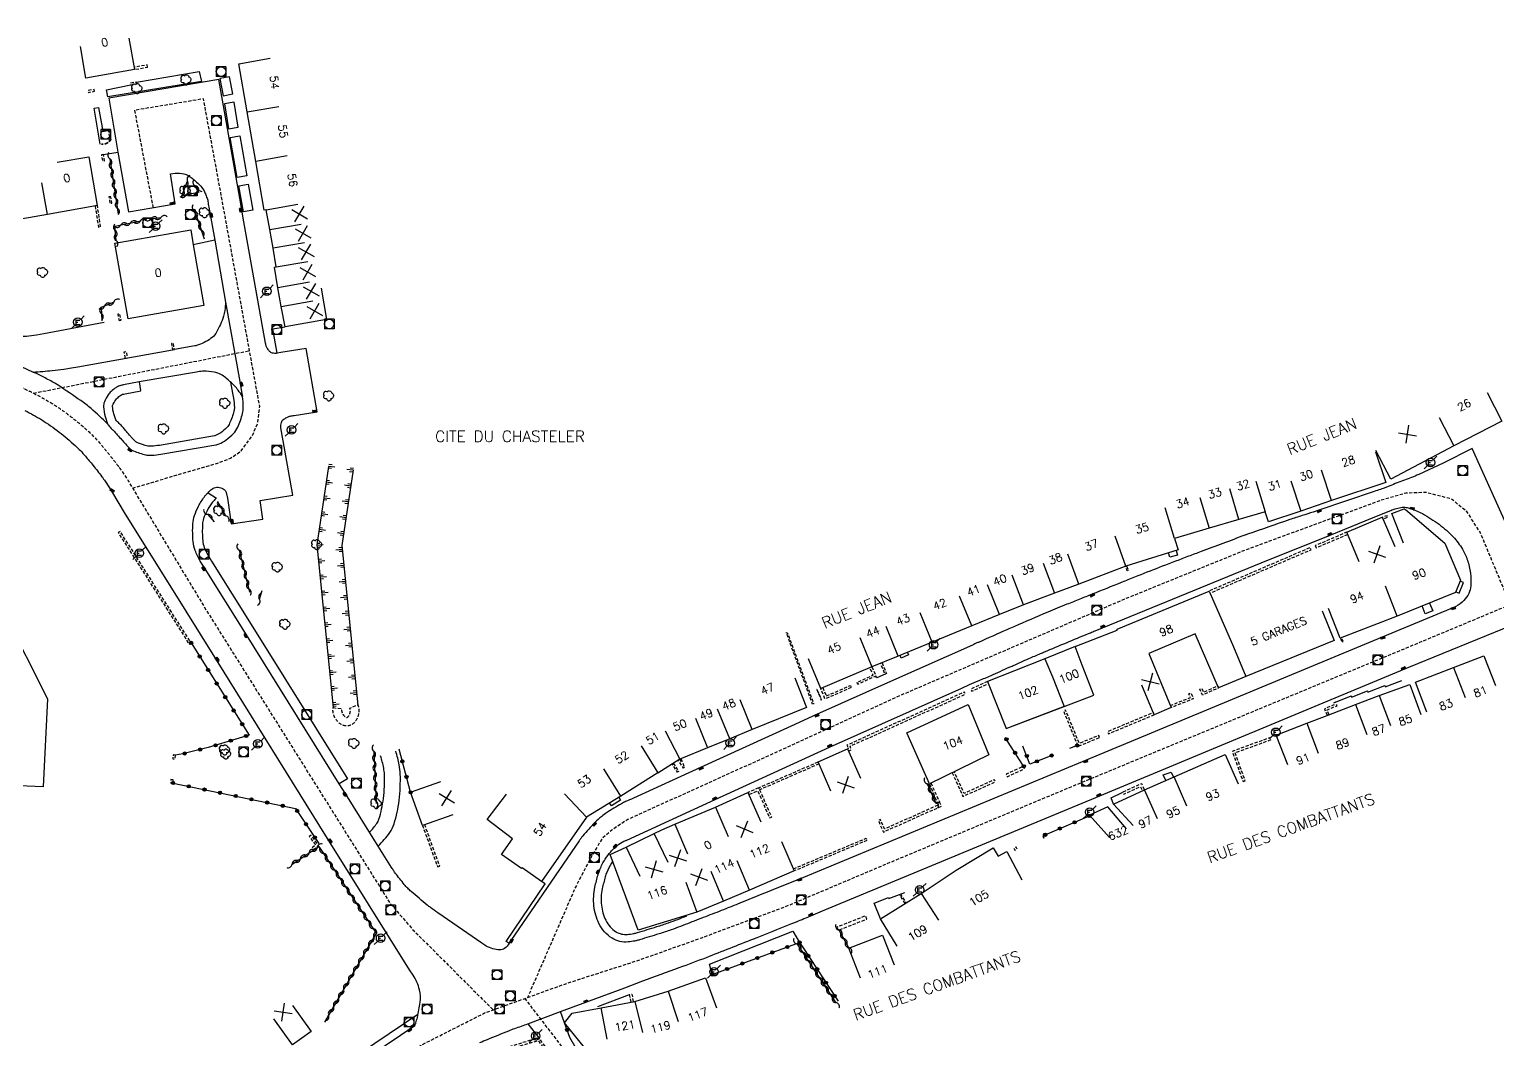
# Model space of a CAD drawing. Header units: millimetres. Extents: x 150000 to 151001, y 125999 to 127001.
# Drawn here: x 150323 to 150552.4, y 126842.2 to 127000 of the extents above; entities that cross this region are included whole.
import ezdxf
from ezdxf.enums import TextEntityAlignment as Align

# ---------------------------------------------------------------- set-up
doc = ezdxf.new("R2010")
doc.units = ezdxf.units.MM
doc.linetypes.add('DASHED', pattern=[0.75, 0.5, -0.25])
doc.layers.get('0').update_dxf_attribs({"linetype": 'CONTINUOUS'})
for name, color, linetype in [('W0001', 6, 'DASHED'), ('W0008', 7, 'CONTINUOUS'), ('W0017', 7, 'CONTINUOUS'), ('W0100', 7, 'CONTINUOUS'), ('W0112', 1, 'DASHED'), ('W0211', 2, 'CONTINUOUS'), ('W0300', 7, 'CONTINUOUS'), ('W0310', 3, 'CONTINUOUS'), ('W0322', 7, 'CONTINUOUS'), ('W0400', 7, 'CONTINUOUS'), ('W0420', 7, 'CONTINUOUS'), ('W0471', 7, 'CONTINUOUS'), ('W0989', 7, 'CONTINUOUS'), ('W0991', 7, 'CONTINUOUS'), ('W1102', 7, 'CONTINUOUS')]:
    doc.layers.add(name, color=color, linetype=linetype)
doc.styles.get("Standard").update_dxf_attribs({"font": 'romans.shx', "width": 0.85})

# ---------------------------------------------------------------- blocks, each defined once
blk = doc.blocks.new('T300')
for p, q in [((-0.8, 0.51), (-0.86, 0.34)), ((-0.86, 0.34), (-0.86, 0.17)), ((-0.86, 0.17), (-0.74, 0.06)), ((-0.69, 0.63), (-0.8, 0.51)), ((-0.8, -0.06), (-0.74, 0.06)), ((-0.74, 0.06), (-0.69, 0.11)), ((-0.57, 0.69), (-0.69, 0.63)), ((-0.46, 0.69), (-0.57, 0.69)), ((-0.29, 0.63), (-0.46, 0.69)), ((-0.29, 0.63), (-0.17, 0.74)), ((-0.23, 0.57), (-0.29, 0.63)), ((-0.17, 0.74), (-0.06, 0.8)), ((-0.06, 0.8), (0.06, 0.8)), ((0.06, 0.8), (0.23, 0.74)), ((0.23, 0.74), (0.34, 0.63)), ((0.34, 0.63), (0.4, 0.51)), ((0.46, 0.46), (0.34, 0.46)), ((0.4, 0.51), (0.4, 0.46)), ((0.57, 0.4), (0.46, 0.46)), ((0.57, 0.4), (0.69, 0.29)), ((0.69, 0.29), (0.74, 0.17)), ((0.74, 0.06), (0.69, -0.17)), ((0.74, 0.17), (0.74, 0.06)), ((-0.8, -0.17), (-0.8, -0.06)), ((-0.8, -0.23), (-0.8, -0.17)), ((-0.74, -0.34), (-0.8, -0.23)), ((-0.69, -0.4), (-0.74, -0.34)), ((-0.51, -0.46), (-0.69, -0.4)), ((-0.4, -0.46), (-0.51, -0.46)), ((-0.4, -0.46), (-0.34, -0.46)), ((-0.34, -0.46), (-0.34, -0.4)), ((-0.34, -0.51), (-0.34, -0.46)), ((-0.29, -0.63), (-0.34, -0.51)), ((-0.17, -0.74), (-0.29, -0.63)), ((-0.06, -0.8), (-0.17, -0.74)), ((0.06, -0.8), (-0.06, -0.8)), ((0.17, -0.74), (0.06, -0.8)), ((0.23, -0.69), (0.17, -0.74)), ((0.29, -0.46), (0.23, -0.46)), ((0.29, -0.63), (0.23, -0.69)), ((0.46, -0.4), (0.29, -0.46)), ((0.34, -0.51), (0.29, -0.63)), ((0.34, -0.51), (0.34, -0.46)), ((0.57, -0.34), (0.46, -0.4)), ((0.63, -0.29), (0.57, -0.34)), ((0.69, -0.17), (0.63, -0.29))]:
    blk.add_line(p, q)
blk = doc.blocks.new('T471')
for p, q in [((-0.333334, 0.333334), (-0.333334, -0.333334)), ((-0.333334, 0.333334), (0.333334, 0.333334)), ((-0.333334, 0), (0, 0)), ((0.500001, 0.500001), (1.000002, 1.000002)), ((-0.500001, -0.500001), (-1.000002, -1.000002)), ((-0.333334, -0.333334), (0.333334, -0.333334))]:
    blk.add_line(p, q)
blk.add_ellipse((0, 0), major_axis=(0.471405, 0.471405), ratio=1, start_param=5.4977871438, end_param=11.780972451)
blk = doc.blocks.new('T420')
for p, q in [((0.75, 0.75), (-0.75, 0.75)), ((-0.75, 0.75), (-0.75, -0.75)), ((0.75, 0.75), (0.75, -0.75)), ((0.75, -0.75), (-0.75, -0.75))]:
    blk.add_line(p, q)
blk.add_ellipse((0, 0), major_axis=(-0.53, 0.53), ratio=1, start_param=3.926991, end_param=10.210176)
blk = doc.blocks.new('T400')
for p, q in [((-0.15, 0.3), (0.15, 0.3)), ((-0.15, -0.25), (-0.15, 0.3)), ((-0.15, 0.15), (0.15, 0.15)), ((-0.15, 0), (0.15, 0)), ((0.15, 0.3), (0.15, -0.25)), ((-0.15, -0.15), (0.15, -0.15)), ((-0.15, -0.25), (-0.15, -0.3)), ((-0.15, -0.3), (0.15, -0.3)), ((0.15, -0.3), (0.15, -0.25))]:
    blk.add_line(p, q)
blk = doc.blocks.new('t310o')
at = {"color": 0, "linetype": 'Continuous'}
for centre, start, end in [((-0.5, 0.38), 216.8699, 323.1304), ((0.5, -0.37), 36.8699, 143.1303)]:
    blk.add_arc(centre, 0.625, start, end, dxfattribs=at)
blk = doc.blocks.new('t211o')
at = {"color": 0, "linetype": 'Continuous'}
for p, q in [((-0.29, 0.5), (-0.29, 0)), ((0, 1), (0, 0)), ((0.29, 0.5), (0.29, 0))]:
    blk.add_line(p, q, dxfattribs=at)
blk = doc.blocks.new('t322o')
at = {"color": 0, "linetype": 'Continuous'}
for radius in [0.25, 0.15]:
    blk.add_circle((0, 0), radius, dxfattribs=at)
blk = doc.blocks.new('t991o')
at = {"color": 0, "linetype": 'Continuous'}
for p, q in [((-1, 1), (1, -1)), ((-1, -1), (1, 1))]:
    blk.add_line(p, q, dxfattribs=at)

msp = doc.modelspace()

# ---------------------------------------------------------------- linework, layer by layer
at = {"layer": 'W0001', "flags": 128}
for points in [[(150306.27, 126788.36), (150340.07, 126811.64), (150359.67, 126824.81), (150373.66, 126834.57), (150384.45, 126841.41), (150394.15, 126846.33), (150407.11, 126851), (150418.1, 126854.53), (150428.1, 126858.09), (150440.96, 126862.86), (150456.41, 126869.4), (150482.57, 126880.33), (150536.18, 126902.54), (150552.92, 126909.51), (150564.23, 126913.87), (150580.09, 126920.51), (150593.57, 126928.81), (150636.26, 126955.32), (150697.49, 126993.04), (150708.8, 127000)], [(150339.15, 126928.31), (150348.23, 126931.03), (150351.96, 126932.07), (150354.45, 126933), (150356.11, 126934.15), (150357.87, 126936.53), (150358.7, 126938.5), (150359.01, 126941.09), (150353.5, 126971.36), (150350.23, 126989.14), (150339.45, 126987.35), (150342.35, 126972.14)], [(150323.67, 126943.16), (150357.42, 126949.81)], [(150554.43, 126910.09), (150549.7, 126921.43), (150547.63, 126924.65), (150545.24, 126926.61), (150541.2, 126927.65), (150538.08, 126927.54), (150534.14, 126926.4), (150512.96, 126918.62), (150494.3, 126911.04), (150459.01, 126895.88), (150437.17, 126885.9), (150416.53, 126876.56), (150414.04, 126874.9), (150412.49, 126873.55), (150410.83, 126870.75), (150408.34, 126865.98), (150400.86, 126848.75)], [(150441.45, 126795.34), (150400.46, 126848.6)]]:
    msp.add_lwpolyline(points, dxfattribs=at)
msp.add_lwpolyline([(150181.77, 126981.5), (150204.78, 126975.5), (150232.87, 126968.15), (150257.14, 126961.76), (150272.26, 126957.76), (150291.25, 126952.79), (150315.21, 126946.49), (150316.14, 126946.22, -0.011448), (150317.78, 126945.71, -0.017906), (150318.92, 126945.28, -0.004996), (150322.09, 126943.91, -0.010405), (150323.67, 126943.16, -0.025716), (150326.58, 126941.54, -0.023485), (150329.52, 126939.48, -0.021563), (150332.22, 126937.21, -0.030747), (150334.07, 126935.29, -0.006973), (150335.32, 126933.79, -0.005744), (150336.76, 126931.95, -0.007962), (150337.09, 126931.51, -0.009122), (150337.38, 126931.09), (150338.44, 126929.49), (150350.72, 126909.16), (150377.23, 126866.9), (150379.3, 126863.59), (150382.93, 126859.34), (150395.48, 126846.81)], format="xyb", dxfattribs=at)
at = {"layer": 'W0008', "flags": 128}
for points in [[(150361.76, 126949.4, -0.104316), (150361, 126949.42, -0.157455), (150360.56, 126949.69, -0.036274), (150360.24, 126950.12, -0.046365), (150360.04, 126950.5, -0.033891), (150359.99, 126950.66, -0.01728), (150359.92, 126950.98), (150356.38, 126970.79), (150356.04, 126972.76), (150352.6, 126992.15), (150335.45, 126989.26), (150336.82, 126980.83), (150338.53, 126971.47), (150345.82, 126972.76), (150345.05, 126977.41), (150345.81, 126977.52, -0.106193), (150347.18, 126977.43, -0.101531), (150348.45, 126976.76, -0.034749), (150349.82, 126975.48, -0.074438), (150350.31, 126974.76, -0.016143), (150350.59, 126974.13, -0.015819), (150350.84, 126973.48, -0.057453), (150350.91, 126973.13, 0.022788), (150351.04, 126972.23), (150352, 126967.06), (150353.66, 126957.37, -0.032648), (150353.56, 126956.08, -0.045731), (150353.35, 126955.17, -0.042795), (150352.28, 126952.7, -0.104099), (150351.56, 126951.85, -0.042029), (150350.6, 126951.22, -0.039172), (150349.47, 126950.71, -0.018242), (150349.15, 126950.62, -0.021535), (150348.87, 126950.55), (150345.7, 126949.98)], [(150292.91, 126955.47), (150277.35, 126959.53), (150278.9, 126961.17), (150292.47, 126957.59), (150292.91, 126955.47), (150296.04, 126954.62), (150297.67, 126956.25), (150317.15, 126951.15), (150317.73, 126948.81, -0.014536), (150318.48, 126948.58, -0.01567), (150319.17, 126948.33, -0.003852), (150322.29, 126947.05, -0.008876), (150323.63, 126946.46, 0.004946), (150325.1, 126946.57, 0.004946), (150326.56, 126946.71, 0.005165), (150328.43, 126946.93, 0.008265), (150329.6, 126947.1), (150330.58, 126947.26), (150345.41, 126949.92)], [(150397.99, 126857.22, -0.114303), (150397.26, 126856.41, -0.160208), (150396.5, 126856.19, -0.059801), (150395.43, 126856.35, -0.056637), (150394.37, 126856.78, -0.000265), (150393.7, 126857.24), (150386.82, 126861.99, -0.006197), (150385.69, 126862.8, -0.013777), (150385.2, 126863.18, -0.004911), (150382.66, 126865.31, -0.023106), (150382.14, 126865.8, -0.021389), (150381.6, 126866.41, -0.007803), (150380.2, 126868.19, -0.014818), (150379.96, 126868.51, -0.009417), (150379.62, 126869.05), (150377.53, 126872.4), (150372.45, 126880.51), (150371.45, 126882.13), (150356.94, 126905.41), (150350.21, 126916.14), (150349.71, 126916.94, -0.052679), (150348.93, 126918.56, -0.065148), (150348.61, 126919.98, -0.034726), (150348.56, 126922.74, -0.071919), (150348.82, 126924.06, -0.037979), (150349.45, 126925.5, -0.034484), (150350.37, 126926.97, -0.030634), (150350.66, 126927.32, -0.017788), (150351.22, 126927.88, -0.14197), (150351.9, 126928.37, -0.14197), (150352.74, 126928.43, -0.110043), (150353.46, 126928.1, -0.164335), (150353.76, 126927.65), (150354, 126926.76), (150354.57, 126922.76), (150359.5, 126923.48), (150359.09, 126926.37), (150364.18, 126927.21), (150362.39, 126937.15), (150362.32, 126937.72, -0.112353), (150362.4, 126938.6, -0.165053), (150362.76, 126939.08, -0.031388), (150363.24, 126939.36, -0.036504), (150363.68, 126939.55, -0.035628), (150363.77, 126939.57, -0.005411), (150364.38, 126939.68), (150368, 126940.27), (150366.25, 126950.14), (150362.3, 126949.5), (150361.76, 126949.4), (150361.05, 126953.21), (150362.98, 126953.52)], [(150335.25, 126938.36, 0.016491), (150332.68, 126940.74, 0.028055), (150331.05, 126942, 0.002853), (150327.54, 126944.39, 0.01962), (150327.02, 126944.71, 0.0096), (150325.27, 126945.65, 0.010419), (150323.63, 126946.46)], [(150354.46, 126944.89), (150354.78, 126943.14), (150354.91, 126942.39, -0.038375), (150355.05, 126940.93, -0.067461), (150354.98, 126940.36, -0.043713), (150354.3, 126938.45, -0.0822), (150353.88, 126937.82, -0.047425), (150352.93, 126936.99, -0.057715), (150352.11, 126936.54, -0.022212), (150351.93, 126936.47), (150343.37, 126935.01), (150343.02, 126934.97, -0.027526), (150341.77, 126934.87, -0.065496), (150341.54, 126934.89, -0.036714), (150339.83, 126935.44, -0.099903), (150339.68, 126935.54, -0.007183), (150339.04, 126936.2, -0.011149), (150338.67, 126936.61, -0.004096), (150338.04, 126937.34, 0.006347), (150337.61, 126937.85, 0.019123), (150337.06, 126938.42, -0.014878), (150336.53, 126938.97), (150336.23, 126939.93, -0.061125), (150336.01, 126941.1, -0.119116), (150336.03, 126941.23, -0.039056), (150336.52, 126942.14, -0.068816), (150336.74, 126942.39, -0.034122), (150337.3, 126942.83, -0.036054), (150337.57, 126942.98, -0.004621), (150337.99, 126943.06), (150340.44, 126943.53)], [(150555.85, 126918.1), (150548.47, 126934.51), (150543.91, 126932.25), (150540.1, 126930.46, -0.028811), (150537.85, 126929.56, 0.028811), (150535.6, 126928.66, -0.003329), (150535.08, 126928.46, -0.003329), (150534.55, 126928.27, -0.006396), (150534.12, 126928.13, 0.002874), (150533.15, 126927.81), (150524.5, 126924.9), (150523.61, 126924.59, -0.011175), (150521.88, 126924.03, 0.009973), (150519.95, 126923.4, 0.000216), (150513.36, 126921.12, 0.005061), (150513.08, 126921.02, 0.001004), (150512.91, 126920.96, 0.000026), (150506.09, 126918.41, 0.000923), (150504.13, 126917.67, 0.000441), (150500.03, 126916.11, 0.000781), (150496.2, 126914.61, 0.001462), (150494.16, 126913.8, 0.00004), (150489.66, 126911.98, -0.000287), (150489.03, 126911.73, -0.00135), (150487.16, 126910.99, 0.001225), (150485.11, 126910.17, 0.004838), (150482.14, 126908.95, 0.002691), (150476.84, 126906.67, 0.001053), (150475.76, 126906.2, 0.000255), (150471.31, 126904.23, 0.005632), (150470.85, 126904.03, -0.005318), (150470.37, 126903.81), (150457.56, 126898.12), (150446.01, 126892.97), (150442.06, 126891.15), (150427.86, 126884.67), (150417.4, 126879.87, 0.012345), (150416.15, 126879.34, 0.024374), (150415.53, 126879.02, 0.010113), (150413.21, 126877.6, 0.029157), (150412.44, 126877.04, 0.029375), (150411.39, 126876.08, 0.014924), (150409.5, 126874, 0.015212), (150409.23, 126873.66, 0.011702), (150408.9, 126873.21), (150398.25, 126857.67), (150397.99, 126857.22), (150397.5, 126857.51), (150403.61, 126866.52), (150403.05, 126866.87)], [(150322.33, 126940.45, -0.025716), (150324.96, 126938.98, -0.023485), (150327.67, 126937.09, -0.021563), (150330.18, 126934.98, -0.030747), (150331.77, 126933.33, -0.006973), (150332.96, 126931.89, -0.005744), (150334.36, 126930.11, -0.007962), (150334.63, 126929.74, -0.009122), (150334.86, 126929.41), (150335.92, 126927.81)], [(150308.9, 126794.23), (150309.34, 126794.53), (150314.7, 126798.12), (150332.34, 126810.08), (150348.7, 126821.07), (150383.26, 126844.39, 0.003959), (150383.36, 126844.63, 0.007943), (150383.4, 126844.76, 0.029488), (150383.64, 126845.64, 0.011218), (150384.07, 126847.99, 0.102879), (150383.98, 126849.95, 0.080453), (150382.98, 126852.23), (150382.43, 126853.08), (150369.62, 126873.61), (150352.27, 126901.51), (150345.03, 126913.12), (150338.06, 126924.28), (150335.89, 126927.86)], [(150350.94, 126927.6), (150352.25, 126926.77, 0.017788), (150351.77, 126926.29, 0.030634), (150351.59, 126926.08, 0.034484), (150350.78, 126924.79, 0.037979), (150350.24, 126923.56, 0.071919), (150350.07, 126922.67, 0.034726), (150350.11, 126920.11, 0.065148), (150350.34, 126919.07, 0.052679), (150350.99, 126917.74), (150351.49, 126916.94), (150358.22, 126906.21), (150372.73, 126882.93), (150371.45, 126882.14)], [(150393.39, 126841.7, -0.002394), (150394.59, 126842.2, -0.000863), (150397.93, 126843.55, -0.012958), (150398.87, 126843.91, 0.006039), (150400.92, 126844.64), (150406.01, 126846.53), (150416.06, 126850.26), (150418.88, 126851.34, -0.005493), (150424.57, 126853.44, 0.007392), (150428.8, 126855.01, 0.000032), (150436.21, 126857.91, 0.0013), (150436.39, 126857.98, 0.001121), (150436.75, 126858.12, 0.000066), (150442.9, 126860.59, 0.004211), (150444.03, 126861.06, 0.00164), (150446.92, 126862.29), (150489.63, 126879.99), (150538.57, 126900.34), (150565.36, 126911.27)], [(150376.18, 126874.56, 0.032878), (150377.31, 126875.94, 0.078797), (150377.64, 126876.61, 0.044819), (150378.34, 126879.82, 0.040295), (150378.5, 126883.57, 0.039405), (150378.38, 126884.59, 0.025126), (150377.9, 126886.5)], [(150377.53, 126872.4, 0.043161), (150379.32, 126874.51, 0.078797), (150380, 126875.88, 0.044819), (150380.79, 126879.52, 0.040295), (150380.97, 126883.66, 0.039405), (150380.81, 126885.07, 0.025126), (150380.27, 126887.22)], [(150414.15, 126869.99, 0.011544), (150413.98, 126869.74, 0.036978), (150413.23, 126868.27, 0.032271), (150413, 126867.61, 0.013813), (150412.53, 126865.75, 0.081913), (150412.4, 126863.17, 0.084664), (150413.08, 126860.8, 0.141772), (150414.68, 126859.01, 0.168519), (150416.46, 126858.6, 0.007072), (150417.43, 126858.72, 0.03093), (150417.51, 126858.74, 0.007971), (150418.02, 126858.88, 0.00141), (150421.06, 126859.81, 0.012352), (150422.89, 126860.42, 0.007923), (150425.75, 126861.51)]]:
    msp.add_lwpolyline(points, format="xyb", dxfattribs=at)
for points in [[(150353.66, 126957.37), (150355.88, 126944.98), (150356.17, 126943.38), (150356.3, 126942.63)], [(150340.18, 126944.91), (150340.39, 126943.6)], [(150502.21, 126918.58), (150502.43, 126917.87), (150501.23, 126917.54), (150501.02, 126918.21)], [(150545.9, 126912.13), (150546.43, 126911.93), (150547.08, 126913.58), (150546.54, 126913.78)], [(150541.78, 126910.37), (150542.28, 126909.13), (150541.12, 126908.67), (150540.62, 126909.91)], [(150460.2, 126902.66), (150460.36, 126902.27), (150459.25, 126901.75), (150459.07, 126902.2)], [(150500.56, 126882.64), (150500.18, 126883.51), (150501.42, 126883.96), (150501.76, 126883.15)], [(150415.11, 126880.03), (150415.39, 126879.57), (150413.96, 126878.67), (150413.67, 126879.14)], [(150411.82, 126847.35), (150416.8, 126849.21)], [(150383.72, 126846.07), (150348.06, 126822.01), (150331.7, 126811.02), (150314.07, 126799.07), (150308.71, 126795.48), (150308.04, 126796.15)], [(150400.92, 126844.64), (150402.63, 126842.44)], [(150406.64, 126844.8), (150406.01, 126846.53)]]:
    msp.add_lwpolyline(points, dxfattribs=at)
for points in [[(150355.09, 126944.29, 0.024035), (150353.7, 126945.56, 0.050906), (150352.96, 126946.06, 0.07289), (150351.9, 126946.44, 0.047821), (150350.21, 126946.62, 0.039581), (150350.08, 126946.61, 0.005282), (150349.11, 126946.45), (150340.18, 126944.91), (150337.72, 126944.44, 0.005806), (150337.17, 126944.33, 0.047901), (150337.1, 126944.31, 0.046862), (150336.52, 126944, 0.034122), (150335.8, 126943.44, 0.068816), (150335.34, 126942.9, 0.039056), (150334.75, 126941.8, 0.119116), (150334.61, 126941.02, 0.061125), (150334.88, 126939.51), (150335.25, 126938.36, 0.078957), (150335.3, 126938.26, 0.030145), (150335.48, 126938.03, 0.015203), (150336.08, 126937.41, -0.019123), (150336.55, 126936.91, -0.006347), (150336.97, 126936.43, 0.004096), (150337.61, 126935.69, 0.011149), (150338.02, 126935.23, 0.007183), (150338.69, 126934.55, 0.099903), (150339.31, 126934.14, 0.036714), (150341.21, 126933.52, 0.065496), (150341.8, 126933.46, 0.027526), (150343.21, 126933.57), (150343.58, 126933.62), (150352.14, 126935.08, 0.034197), (150352.35, 126935.13, 0.022212), (150352.65, 126935.24, 0.057715), (150353.75, 126935.85, 0.047425), (150354.9, 126936.86, 0.0822), (150355.58, 126937.86, 0.043713), (150356.34, 126940, 0.067461), (150356.45, 126940.96, 0.038375), (150356.3, 126942.63, 0.026277), (150355.64, 126943.64, 0.037696)], [(150431.83, 126862.6, -0.001691), (150429.01, 126861.5, -0.001691), (150426.19, 126860.42, -0.007923), (150423.29, 126859.31, -0.012352), (150421.4, 126858.68, -0.00141), (150418.36, 126857.76, -0.007971), (150417.82, 126857.6, -0.03093), (150417.59, 126857.56, -0.007072), (150416.58, 126857.43, -0.168519), (150414.06, 126858.01, -0.141772), (150412.02, 126860.29, -0.084664), (150411.23, 126863.04, -0.081913), (150411.39, 126866, -0.013813), (150411.87, 126867.93, -0.032271), (150412.15, 126868.73, -0.036978), (150412.98, 126870.35, -0.046718), (150413.85, 126871.51, -0.048418), (150415.13, 126872.68, -0.068462), (150416.21, 126873.28, -0.011204), (150416.26, 126873.29, -0.00455), (150416.38, 126873.33), (150430.15, 126879.67), (150448.06, 126887.86), (150468.69, 126897.07), (150469.9, 126897.63, -0.013903), (150471.4, 126898.27, 0.011083), (150473.27, 126899.06, 0.000214), (150476.12, 126900.34, -0.001027), (150476.71, 126900.6, -0.000977), (150479.2, 126901.7, -0.001353), (150481, 126902.48, -0.003218), (150481.63, 126902.75, -0.000293), (150488.48, 126905.6, -0.003163), (150488.79, 126905.73, 0.001339), (150489.52, 126906.03), (150499.61, 126910.13), (150515.48, 126916.63), (150526.28, 126921), (150534.04, 126924.17), (150535.73, 126924.84, -0.013356), (150536.44, 126925.1, -0.023414), (150536.85, 126925.22, -0.018424), (150537.3, 126925.31, -0.018424), (150537.76, 126925.36, -0.012598), (150538.46, 126925.25, -0.030165), (150538.75, 126925.17, -0.048161), (150540.67, 126924.34, -0.03259), (150543.27, 126922.67, -0.045809), (150545.47, 126920.72, -0.055172), (150546.93, 126918.77, -0.05253), (150547.7, 126917.08, -0.046163), (150548.18, 126915.03, -0.056511), (150548.22, 126913.07, -0.089265), (150547.9, 126911.87, -0.082142), (150547.14, 126910.78, -0.070152), (150545.92, 126909.83, -0.050375), (150545.68, 126909.73, 0.019643), (150545.05, 126909.49), (150534.39, 126905.04), (150487.52, 126885.58), (150443.33, 126867.24), (150439.28, 126865.61, 0.000989), (150433.68, 126863.34, -0.002992)]]:
    msp.add_lwpolyline(points, format="xyb", close=True, dxfattribs=at)
at = {"layer": 'W0017', "flags": 128}
for points in [[(150339.78, 126991.75), (150349.57, 126993.4), (150349.89, 126991.88), (150335.26, 126989.45), (150335.08, 126990.56), (150338.85, 126991.31)], [(150334.1, 126982.09), (150333.15, 126987.69), (150333.82, 126987.81), (150334.5, 126984.07)], [(150334.58, 126980.47), (150336.82, 126980.83)], [(150352, 126967.06), (150348.63, 126966.32)], [(150456.71, 126899.25), (150455.41, 126898.67), (150455.3, 126898.96)], [(150527.1, 126894.88), (150529.54, 126895.87), (150529.61, 126895.69), (150532.08, 126896.64), (150532.15, 126896.45), (150534.78, 126897.48), (150534.85, 126897.3), (150537.44, 126898.27)], [(150492.43, 126878.94), (150492.04, 126879.93), (150493.86, 126880.83)], [(150455.98, 126861.03), (150454.99, 126863.49), (150457.23, 126864.38), (150457.31, 126864.2), (150459.78, 126865.15)], [(150429.72, 126852.34), (150429.27, 126853.95), (150442.32, 126859.09), (150443.36, 126857.34)]]:
    msp.add_lwpolyline(points, dxfattribs=at)
for points in [[(150354.28, 126992.6), (150352.79, 126992.32), (150353.29, 126989.64), (150354.79, 126989.92)], [(150355.02, 126988.6), (150353.49, 126988.35), (150354.12, 126984.45), (150355.66, 126984.71)], [(150354.4, 126983.09), (150355.89, 126983.36), (150356.99, 126977.14), (150355.49, 126976.88)], [(150355.75, 126975.56), (150357.2, 126975.82), (150357.93, 126971.73), (150356.48, 126971.47)]]:
    msp.add_lwpolyline(points, close=True, dxfattribs=at)
msp.add_lwpolyline([(150334.71, 126954.2), (150325.3, 126952.42), (150324.14, 126952.24, -0.00845), (150322.55, 126952.02, -0.043841), (150322.24, 126952.01, -0.006456), (150320.22, 126952.15, -0.018375), (150319.51, 126952.24, -0.007372), (150318.34, 126952.44, -0.005299), (150316.73, 126952.76, -0.018824), (150316.54, 126952.8, 0.006077), (150315.98, 126952.96), (150297.03, 126957.93), (150296.2, 126962.88)], format="xyb", dxfattribs=at)
at = {"layer": 'W0100', "flags": 128}
for points in [[(150338.58, 126998.64), (150339.43, 126993.72), (150331.85, 126992.4), (150330.99, 126997.33)], [(150368.61, 126959.59), (150369.47, 126954.66), (150362.98, 126953.52), (150362.38, 126956.71), (150361.86, 126959.64), (150361.3, 126962.85), (150361.6, 126962.9), (150361.11, 126965.81), (150360.58, 126968.71), (150360.03, 126971.79), (150359.72, 126971.74), (150358.4, 126979.36), (150357.06, 126987.09), (150355.74, 126994.63), (150360.66, 126995.49)], [(150327.39, 126979.23), (150332.32, 126980.07), (150333.63, 126972.47)], [(150333.65, 126972.47), (150325.83, 126971.09), (150318.36, 126969.76), (150310.9, 126968.45), (150303.58, 126967.16), (150295.63, 126965.74), (150294.75, 126970.66)], [(150550.77, 126943.25), (150553.08, 126938.81), (150545.58, 126934.92), (150535.72, 126929.75), (150533.4, 126934.18)], [(150533.36, 126933.97), (150534.94, 126929.23), (150526.49, 126926.4), (150521.7, 126924.75), (150516.61, 126923.07), (150516.09, 126924.64), (150512, 126923.41), (150507.33, 126922.05), (150501.93, 126920.45), (150502.51, 126918.67), (150494.31, 126916.11), (150487.01, 126913.32), (150483.18, 126911.91), (150478.36, 126910.08), (150474.6, 126908.59), (150470.26, 126906.83), (150464.09, 126904.24), (150458.78, 126902.09), (150454.67, 126900.39), (150446.66, 126897.04), (150444.73, 126901.66)], [(150538.01, 126924.99), (150544.17, 126919.74), (150546.61, 126913.96), (150545.86, 126912.02), (150536.72, 126908.34), (150527.81, 126904.86), (150526, 126909.52)], [(150530.81, 126916.83), (150528.86, 126921.43), (150534.41, 126923.78), (150536.36, 126919.18)], [(150310.83, 126907.95), (150313.44, 126912.22), (150319.12, 126908.74), (150325.84, 126895.4), (150325.2, 126881.64), (150320.2, 126881.87)], [(150486.43, 126903.56), (150481.69, 126901.63), (150476.96, 126899.78), (150472.71, 126898.09), (150475.63, 126890.76), (150484.69, 126894.2), (150489.32, 126896), (150487.51, 126900.66), (150486.43, 126903.56), (150492.99, 126906.13), (150492.98, 126906.27), (150507.36, 126912.25), (150511.15, 126903.52), (150513.07, 126898.9), (150508.83, 126897.1), (150505.18, 126905.55), (150497.92, 126902.48), (150501.4, 126894.03), (150498.78, 126892.93), (150496.84, 126897.54)], [(150525.01, 126909.14), (150526.89, 126904.51), (150513.07, 126898.9)], [(150541.37, 126893.34), (150539.59, 126898.02), (150545.55, 126900.28), (150550.29, 126902.13), (150552.11, 126897.47)], [(150481.69, 126901.63), (150482.89, 126898.86)], [(150442.6, 126898.69), (150444.46, 126894.05), (150435.97, 126890.64), (150432.45, 126889.17), (150428.96, 126887.76), (150424.65, 126885.99), (150421.22, 126883.79)], [(150519.62, 126885.07), (150517.8, 126889.72), (150522.6, 126891.6), (150525.8, 126892.81), (150530.23, 126894.52), (150533.93, 126895.91), (150538.69, 126897.65), (150540.41, 126892.96)], [(150484.69, 126894.2), (150476.5, 126891.08)], [(150448.26, 126880.97), (150446.25, 126885.55), (150450.85, 126887.57), (150452.86, 126882.99)], [(150495.46, 126875.63), (150492.43, 126878.94), (150497.23, 126881.21), (150501.9, 126883.21), (150509.87, 126886.71), (150511.88, 126882.13)], [(150421.23, 126883.82), (150415.41, 126880.21), (150410.07, 126876.94), (150403.05, 126866.87), (150400, 126869.02), (150399.9, 126868.91), (150396.79, 126871.06), (150398.5, 126873.52), (150394.53, 126876.56), (150397.56, 126880.53)], [(150389.16, 126877.3), (150384.45, 126875.61), (150382.59, 126880.8), (150387.3, 126882.49)], [(150440.55, 126873.11), (150442.54, 126868.52), (150435.56, 126865.49), (150431.46, 126863.79), (150427.3, 126862.08), (150418.14, 126859.26), (150413.75, 126871.07), (150416.25, 126872.22), (150420.64, 126874.34), (150421.85, 126874.95), (150423.88, 126875.8), (150430.2, 126878.5), (150435.3, 126880.77), (150437.33, 126876.2)], [(150494.45, 126875.1), (150491.5, 126878.52), (150488.64, 126877.24), (150491.77, 126873.76)], [(150458.63, 126856.78), (150455.98, 126861.03), (150462.34, 126865), (150467.81, 126868.65), (150473.62, 126872.12), (150474.4, 126870.85), (150475.72, 126871.55), (150478.06, 126867.13)], [(150452.89, 126851.78), (150451.06, 126856.43), (150456.31, 126858.49), (150458.14, 126853.84)], [(150434.18, 126818.36), (150430.27, 126815.25), (150426.63, 126819.81), (150420.77, 126827.06), (150415.51, 126833.69), (150411.33, 126838.99), (150406.64, 126844.8), (150407.85, 126846.28), (150412.37, 126847.13), (150417.63, 126848.14), (150422.82, 126849.72), (150428.65, 126851.84), (150430.36, 126847.15)], [(150364.14, 126847.49), (150367.04, 126843.42), (150364.12, 126841.33), (150361.21, 126845.4)]]:
    msp.add_lwpolyline(points, dxfattribs=at)
for points in [[(150348.23, 126968.66), (150348.63, 126966.32), (150350.28, 126956.86), (150338.46, 126954.77), (150336.39, 126966.58)], [(150472.95, 126886.64), (150463.64, 126882.14), (150460.1, 126890.08), (150469.7, 126894.5)]]:
    msp.add_lwpolyline(points, close=True, dxfattribs=at)
for points in [[(150537.7, 126919.71), (150535.9, 126924.38), (150537.8, 126925.11, 0.002708), (150537.85, 126925.08)], [(150537.9, 126925.05, 0.014709), (150537.99, 126925.01)]]:
    msp.add_lwpolyline(points, format="xyb", dxfattribs=at)
at = {"layer": 'W0112', "flags": 128}
for points in [[(150341.48, 126994.1), (150341.42, 126994.45), (150339.37, 126994.07), (150339.43, 126993.72)], [(150339.83, 126991.48), (150339.79, 126991.76), (150338.8, 126991.58), (150338.85, 126991.31)], [(150333.22, 126990.32), (150333.17, 126990.61), (150332.19, 126990.45), (150332.24, 126990.15)], [(150334.58, 126980.47), (150334.28, 126980.42), (150334.46, 126979.43), (150334.75, 126979.48)], [(150335.73, 126973.86), (150335.44, 126973.81), (150335.62, 126972.81), (150335.9, 126972.87)], [(150337.03, 126954.49), (150337.34, 126954.55), (150337.16, 126955.54), (150336.85, 126955.48)], [(150337.21, 126921.57), (150336.91, 126921.37), (150347.99, 126903.96), (150348.29, 126904.15)], [(150523.93, 126919.34), (150524.07, 126919.01), (150529, 126921.1), (150528.86, 126921.43)], [(150507.36, 126912.25), (150507.5, 126911.93), (150523.28, 126918.7), (150523.14, 126919.03)], [(150445.55, 126894.63), (150445.4, 126894.57), (150444.74, 126896.35), (150441.29, 126905.74), (150441.43, 126905.79), (150444.89, 126896.41)], [(150446.1, 126896.89), (150446.05, 126896.87), (150446.74, 126895.21), (150446.79, 126895.23)], [(150490.24, 126889.36), (150490.11, 126889.69), (150487.06, 126888.44), (150484.92, 126893.66), (150484.59, 126893.53), (150486.86, 126887.98)], [(150498.78, 126892.93), (150498.64, 126893.26), (150491.48, 126890.27), (150491.62, 126889.94)], [(150512.66, 126882.48), (150512.99, 126882.6), (150511.4, 126886.97), (150517.04, 126889.03), (150516.92, 126889.36), (150510.94, 126887.18)], [(150345.85, 126886.62), (150345.5, 126886.67), (150345.42, 126886.02), (150345.77, 126885.98)], [(150478.52, 126884.46), (150478.34, 126884.85), (150475.64, 126883.63), (150475.82, 126883.24)], [(150345.48, 126882.77), (150345.13, 126882.78), (150345.12, 126882.25), (150345.47, 126882.25)], [(150465.23, 126879.24), (150464.92, 126879.06), (150465.05, 126878.82), (150456.65, 126875.07), (150455.98, 126876.57), (150455.65, 126876.42), (150456.47, 126874.6), (150465.56, 126878.66)], [(150386.8, 126869.15), (150387.13, 126869.27), (150384.79, 126875.73), (150384.45, 126875.61)], [(150367.04, 126874.13), (150366.75, 126873.92), (150367.74, 126872.53), (150367.21, 126872.15), (150367.42, 126871.86), (150368.23, 126872.44)], [(150476.85, 126872.07), (150477, 126871.74), (150477.35, 126871.9), (150477.21, 126872.22)], [(150481.36, 126874.03), (150481.48, 126873.7), (150481.85, 126873.84), (150481.72, 126874.17)], [(150449.19, 126859.73), (150449.38, 126859.24), (150453.85, 126860.99), (150453.66, 126861.48)], [(150396.36, 126840.56), (150396.47, 126840.22), (150402.5, 126842.03), (150404.39, 126839.46), (150404.68, 126839.67), (150402.63, 126842.44)]]:
    msp.add_lwpolyline(points, close=True, dxfattribs=at)
for points in [[(150335.48, 126984.27), (150335.69, 126983.12), (150335.74, 126982.83, -0.214934), (150335.69, 126982.66, -0.066457), (150335.29, 126982.28, -0.091871), (150334.84, 126982.06, -0.091871), (150334.34, 126982.02), (150334.35, 126982.1, 0.091871), (150334.82, 126982.14, 0.091871), (150335.24, 126982.34, 0.066457), (150335.63, 126982.71, 0.214934), (150335.66, 126982.82), (150335.61, 126983.11), (150335.41, 126984.18), (150334.51, 126983.99), (150334.5, 126984.07)], [(150370.48, 126894.04), (150371.81, 126893.86, 0.071088), (150371.81, 126893.51, 0.071337), (150371.9, 126893.19, 0.125315), (150372.39, 126892.58, 0.164932), (150372.62, 126892.51, 0.2066), (150372.77, 126892.57, 0.147597), (150373.16, 126893.38, 0.068432), (150373.17, 126893.68, 0.068174), (150373.09, 126893.97), (150374.33, 126894.48, -0.068174), (150374.5, 126893.83, -0.068432), (150374.48, 126893.16, -0.147597), (150373.75, 126891.66, -0.2066), (150372.64, 126891.17, -0.164932), (150371.59, 126891.51, -0.125315), (150370.68, 126892.63, -0.071337), (150370.48, 126893.32, -0.071088)]]:
    msp.add_lwpolyline(points, format="xyb", close=True, dxfattribs=at)
for points in [[(150333.3, 126972.42), (150333.81, 126969.08), (150334.16, 126969.13), (150333.65, 126972.47)], [(150345.41, 126949.92), (150345.7, 126949.98), (150345.51, 126950.97), (150345.22, 126950.91), (150345.41, 126949.92)], [(150338.04, 126948.6), (150337.85, 126949.6), (150338.15, 126949.66), (150338.34, 126948.65)], [(150338.34, 126948.65), (150338.04, 126948.6)], [(150534.55, 126923.46), (150534.41, 126923.78), (150535.08, 126924.07), (150535.22, 126923.75), (150534.55, 126923.46)], [(150494.46, 126916.16), (150494.7, 126915.47), (150494.56, 126915.42), (150494.31, 126916.11)], [(150527.87, 126904.89), (150528.11, 126904.26), (150528.28, 126904.35), (150528.05, 126904.95)], [(150454.67, 126900.39), (150455.3, 126898.96), (150452.48, 126897.67), (150452.33, 126897.99), (150454.84, 126899.13), (150454.34, 126900.25)], [(150456.24, 126901.04), (150456.93, 126899.36), (150456.71, 126899.25), (150456.01, 126900.94)], [(150446.98, 126897.18), (150447.53, 126895.84), (150451.31, 126897.51), (150451.46, 126897.18), (150447.34, 126895.37), (150446.66, 126897.04), (150446.99, 126897.18)], [(150472.71, 126898.09), (150470.11, 126896.91), (150470.26, 126896.59), (150472.84, 126897.76)], [(150508.69, 126897.42), (150508.83, 126897.1), (150506.3, 126895.99), (150505.9, 126896.91), (150506.22, 126897.05), (150506.48, 126896.46), (150508.69, 126897.42)], [(150450.99, 126887.25), (150451.48, 126887.48), (150451.24, 126887.99), (150469.28, 126896.14), (150469.13, 126896.47), (150450.76, 126888.16), (150451, 126887.65), (150450.85, 126887.57)], [(150501.27, 126894.36), (150504.42, 126895.61), (150504.18, 126896.21), (150504.51, 126896.34), (150504.88, 126895.41), (150501.4, 126894.03)], [(150526.08, 126892.92), (150525.76, 126893.66), (150527.34, 126894.34), (150527.1, 126894.89), (150526.82, 126894.77), (150526.93, 126894.5), (150525.35, 126893.82), (150525.8, 126892.81)], [(150424.82, 126886.06), (150425.39, 126884.67), (150425.22, 126884.56), (150424.4, 126885.83)], [(150424.63, 126885.98), (150424.79, 126885.6), (150424.57, 126885.94)], [(150423.63, 126885.34), (150424.45, 126884.07), (150424.29, 126883.96), (150423.47, 126885.23)], [(150446.39, 126885.23), (150437.13, 126881.19), (150436.99, 126881.52), (150435.3, 126880.77), (150435.44, 126880.45), (150436.81, 126881.05), (150438.68, 126876.8), (150439, 126876.94), (150436.99, 126881.52), (150446.25, 126885.55), (150446.39, 126885.23)], [(150467.21, 126883.87), (150468.87, 126880.16), (150473.98, 126882.44), (150473.83, 126882.77), (150469.05, 126880.63), (150467.53, 126884.03)], [(150463.64, 126882.14), (150464.9, 126879.09)], [(150463.88, 126882.26), (150465.23, 126879.24)], [(150497.23, 126881.21), (150496.81, 126882.15), (150493.86, 126880.83), (150494, 126880.51), (150496.63, 126881.68), (150496.91, 126881.06)], [(150442.4, 126868.85), (150453.78, 126873.63), (150453.91, 126873.3), (150442.54, 126868.52), (150442.4, 126868.85)], [(150459.85, 126863.44), (150459.04, 126864.75), (150459.18, 126864.79), (150459.98, 126863.52)], [(150417.03, 126848.03), (150416.8, 126849.21), (150417.15, 126849.28), (150417.38, 126848.09)]]:
    msp.add_lwpolyline(points, dxfattribs=at)
at = {"layer": 'W0211', "flags": 128}
for points in [[(150369.77, 126931.73), (150367.94, 126919.48), (150370.48, 126894.04)], [(150373.6, 126931.16), (150371.85, 126919.38), (150374.34, 126894.43)]]:
    msp.add_lwpolyline(points, dxfattribs=at)
at = {"layer": 'W0310', "flags": 128}
for points in [[(150335.59, 126979.79), (150336.91, 126971.13)], [(150349.03, 126975.53), (150349.46, 126974.49), (150346.83, 126973.97), (150347.75, 126976.27)], [(150348.89, 126971.61), (150350.34, 126967.27)], [(150336.57, 126967), (150336.4, 126969.23), (150340.45, 126970.07)], [(150342.02, 126970.4), (150343.6, 126970.6)], [(150336.21, 126957.4), (150334.22, 126956.57), (150334.36, 126954.44)], [(150353.7, 126924), (150352.47, 126926.18)], [(150350.91, 126924.22), (150351.88, 126923.08)], [(150355.81, 126918.63), (150357.43, 126912.07)], [(150358.96, 126910.96), (150359.4, 126912.31)], [(150376.83, 126887.21), (150377.23, 126879.04)], [(150463.3, 126882.14), (150464.7, 126879)], [(150364.07, 126869.58), (150368.25, 126872.33), (150377.18, 126858.79), (150369.15, 126844.91)], [(150449.51, 126859.29), (150451.06, 126856.43)], [(150443, 126857.1), (150443.53, 126856.28), (150449.02, 126847.92)]]:
    msp.add_lwpolyline(points, dxfattribs=at)
at = {"layer": 'W0322', "flags": 128}
for points in [[(150348.29, 126904.15), (150357.36, 126889.73), (150350.94, 126887.79), (150346.99, 126886.79), (150345.85, 126886.62)], [(150478.39, 126884.87), (150478.19, 126885.17), (150475.48, 126889.38)], [(150382.59, 126880.8), (150380.8, 126887.52)], [(150482.75, 126886.55), (150479.36, 126885.22), (150478.26, 126888.01)], [(150486.74, 126888.12), (150485.52, 126887.66)], [(150345.47, 126882.25), (150364.62, 126878.28), (150368.23, 126872.8)], [(150481.72, 126874.17), (150488.64, 126877.11)], [(150429.72, 126852.34), (150443.36, 126857.34), (150443.9, 126856.52), (150449.38, 126848.16)], [(150412.53, 126835.39), (150410.26, 126838.27), (150408.43, 126840.75), (150407.49, 126842.51), (150406.64, 126844.8)]]:
    msp.add_lwpolyline(points, dxfattribs=at)
at = {"layer": 'W1102'}
for p, q in [((150357.06, 126987.09), (150361.98, 126987.94)), ((150363.32, 126980.22), (150358.4, 126979.36)), ((150325.83, 126971.09), (150324.96, 126976.01)), ((150360.03, 126971.79), (150364.95, 126972.67)), ((150360.58, 126968.71), (150365.51, 126969.59)), ((150366.03, 126966.67), (150361.11, 126965.81)), ((150361.6, 126962.9), (150366.53, 126963.74)), ((150366.79, 126960.51), (150361.86, 126959.64)), ((150362.38, 126956.71), (150367.3, 126957.6)), ((150543.27, 126939.35), (150545.58, 126934.92)), ((150520.1, 126929.48), (150521.7, 126924.75)), ((150526.49, 126926.4), (150524.88, 126931.14)), ((150512, 126923.41), (150510.59, 126928.21)), ((150514.66, 126929.43), (150516.09, 126924.64)), ((150501.93, 126920.45), (150500.5, 126925.24)), ((150505.92, 126926.85), (150507.33, 126922.05)), ((150494.31, 126916.11), (150492.68, 126920.84)), ((150487.01, 126913.32), (150485.25, 126918)), ((150481.43, 126916.59), (150483.18, 126911.91)), ((150478.36, 126910.08), (150476.55, 126914.74)), ((150470.26, 126906.83), (150468.36, 126911.46)), ((150474.6, 126908.59), (150472.74, 126913.23)), ((150536.72, 126908.34), (150534.88, 126912.99)), ((150464.09, 126904.24), (150462.18, 126908.86)), ((150458.78, 126902.09), (150456.88, 126906.71)), ((150452.75, 126905), (150454.67, 126900.39)), ((150545.55, 126900.28), (150547.34, 126895.62)), ((150482.89, 126898.86), (150484.69, 126894.2)), ((150435.97, 126890.64), (150434.08, 126895.27)), ((150533.93, 126895.91), (150535.67, 126891.22)), ((150432.45, 126889.17), (150430.55, 126893.8)), ((150530.23, 126894.52), (150532.01, 126889.84)), ((150427.08, 126892.39), (150428.96, 126887.76)), ((150522.6, 126891.6), (150524.39, 126886.94)), ((150422.34, 126890.43), (150424.65, 126885.99)), ((150418.6, 126888.07), (150421.23, 126883.82)), ((150415.41, 126880.21), (150412.79, 126884.47)), ((150503.89, 126878.62), (150501.9, 126883.21)), ((150410.07, 126876.94), (150406.64, 126880.58)), ((150499.28, 126876.66), (150497.23, 126881.21)), ((150430.2, 126878.5), (150432.2, 126873.92)), ((150423.88, 126875.8), (150425.83, 126871.2)), ((150416.25, 126872.22), (150418.39, 126867.7)), ((150422.85, 126869.85), (150420.64, 126874.34)), ((150435.56, 126865.49), (150433.61, 126870.1)), ((150431.46, 126863.79), (150429.55, 126868.41)), ((150425.6, 126866.78), (150427.3, 126862.08)), ((150462.34, 126865), (150465.06, 126860.8)), ((150422.82, 126849.72), (150424.4, 126844.98)), ((150413.31, 126842.22), (150412.37, 126847.13)), ((150417.63, 126848.14), (150418.83, 126843.29))]:
    msp.add_line(p, q, dxfattribs=at)

# ---------------------------------------------------------------- block references
at = {"layer": 'W0211'}
for p, rotation in [((150369.77, 126931.73), 261.5075047089903), ((150369.4, 126929.25), 261.5075047089903), ((150373.6, 126931.16), 81.50750470903783), ((150373.24, 126928.68), 81.50750470903783), ((150369.03, 126926.78), 261.5075047089903), ((150372.87, 126926.21), 81.50750470903783), ((150368.66, 126924.31), 261.5075047089903), ((150372.5, 126923.74), 81.50750470903783), ((150368.3, 126921.84), 261.5075047089903), ((150372.13, 126921.26), 81.50750470903783), ((150367.95, 126919.36), 275.6977541425932), ((150371.91, 126918.79), 95.6977541425227), ((150368.2, 126916.88), 275.6977541425932), ((150372.15, 126916.3), 95.6977541425227), ((150368.45, 126914.39), 275.6977541425932), ((150372.4, 126913.81), 95.6977541425227), ((150368.7, 126911.9), 275.6977541425932), ((150372.65, 126911.33), 95.6977541425227), ((150368.95, 126909.41), 275.6977541425932), ((150372.9, 126908.84), 95.6977541425227), ((150369.2, 126906.93), 275.6977541425932), ((150373.15, 126906.35), 95.6977541425227), ((150369.44, 126904.44), 275.6977541425932), ((150369.69, 126901.95), 275.6977541425932), ((150373.4, 126903.86), 95.6977541425227), ((150369.94, 126899.46), 275.6977541425932), ((150373.64, 126901.38), 95.6977541425227), ((150370.19, 126896.98), 275.6977541425932), ((150373.89, 126898.89), 95.6977541425227), ((150374.14, 126896.4), 95.6977541425227), ((150370.44, 126894.49), 275.6977541425932)]:
    msp.add_blockref('t211o', p, dxfattribs=dict(at, rotation=rotation))
at = {"layer": 'W0300'}
for p in [(150339.85, 126990.74), (150347.53, 126992.09), (150347.38, 126974.76), (150350.39, 126971.35), (150325.11, 126962.02), (150369.82, 126942.73), (150353.59, 126941.57), (150344.01, 126937.58), (150352.67, 126924.81), (150367.94, 126919.48), (150361.79, 126915.97), (150362.98, 126907.04), (150353.56, 126887.42), (150373.75, 126888.43), (150353.72, 126886.77), (150377.23, 126879.04)]:
    msp.add_blockref('T300', p, dxfattribs=at)
at = {"layer": 'W0310'}
for p, rotation in [((150335.59, 126979.79), 278.6990347321544), ((150335.82, 126978.24), 278.6990347321544), ((150336.06, 126976.7), 278.6990347321544), ((150336.3, 126975.15), 278.6990347321544), ((150347.16, 126974.8), 68.07754477005469), ((150347.75, 126976.25), 68.07754477005469), ((150349.03, 126975.53), 292.192048028818), ((150336.53, 126973.6), 278.6990347321544), ((150336.77, 126972.05), 278.6990347321544), ((150347.49, 126974.1), 191.1603998508359), ((150349.02, 126974.41), 191.1603998508359), ((150342.02, 126970.4), 7.351408277979957), ((150343.58, 126970.6), 7.351408277979957), ((150348.89, 126971.61), 288.5095552895935), ((150349.38, 126970.12), 288.5095552895935), ((150336.45, 126968.56), 94.40834662738118), ((150337.27, 126969.41), 11.6823820960913), ((150338.81, 126969.73), 11.6823820960913), ((150340.34, 126970.05), 11.6823820960913), ((150349.88, 126968.64), 288.5095552895935), ((150336.57, 126967), 94.40834662738118), ((150334.77, 126956.79), 202.6424542962274), ((150336.21, 126957.4), 202.6424542962274), ((150334.28, 126955.59), 273.7106417133928), ((150350.91, 126924.22), 310.2094409237003), ((150352.93, 126925.36), 119.3084395211166), ((150353.7, 126924), 119.3084395211166), ((150355.81, 126918.63), 283.905395583532), ((150356.18, 126917.11), 283.905395583532), ((150356.56, 126915.59), 283.905395583532), ((150356.94, 126914.07), 283.905395583532), ((150357.31, 126912.55), 283.905395583532), ((150358.96, 126910.96), 71.7274919871268), ((150376.83, 126887.21), 272.8113237404408), ((150376.91, 126885.64), 272.8113237404408), ((150376.98, 126884.08), 272.8113237404408), ((150377.06, 126882.52), 272.8113237404408), ((150377.14, 126880.95), 272.8113237404408), ((150463.3, 126882.14), 293.9155592762461), ((150463.94, 126880.71), 293.9155592762461), ((150377.21, 126879.39), 272.8113237404408), ((150464.57, 126879.28), 293.9155592762461), ((150367.99, 126872.17), 33.41831161672755), ((150368.94, 126871.28), 303.4183116167274), ((150364.07, 126869.58), 33.41831161672755), ((150365.38, 126870.44), 33.41831161672755), ((150366.69, 126871.3), 33.41831161672755), ((150369.8, 126869.97), 303.4183116167274), ((150370.67, 126868.66), 303.4183116167274), ((150371.53, 126867.36), 303.4183116167274), ((150372.39, 126866.05), 303.4183116167274), ((150373.25, 126864.74), 303.4183116167274), ((150374.12, 126863.44), 303.4183116167274), ((150374.98, 126862.13), 303.4183116167274), ((150375.84, 126860.82), 303.4183116167274), ((150376.7, 126859.51), 303.4183116167274), ((150376.83, 126858.19), 239.9376047324015), ((150449.51, 126859.29), 298.5603090462085), ((150450.26, 126857.92), 298.5603090462085), ((150375.26, 126855.47), 239.9376047324015), ((150376.05, 126856.83), 239.9376047324015), ((150443, 126857.1), 303.2549210457811), ((150443.86, 126855.79), 303.2549210457811), ((150451, 126856.54), 298.5603090462085), ((150373.69, 126852.76), 239.9376047324015), ((150374.48, 126854.12), 239.9376047324015), ((150444.71, 126854.48), 303.2549210457811), ((150445.57, 126853.17), 303.2549210457811), ((150372.91, 126851.41), 239.9376047324015), ((150446.43, 126851.86), 303.2549210457811), ((150447.29, 126850.55), 303.2549210457811), ((150371.34, 126848.7), 239.9376047324015), ((150372.13, 126850.05), 239.9376047324015), ((150448.15, 126849.25), 303.2549210457811), ((150369.77, 126845.99), 239.9376047324015), ((150370.56, 126847.34), 239.9376047324015), ((150449.01, 126847.94), 303.2549210457811)]:
    msp.add_blockref('t310o', p, dxfattribs=dict(at, rotation=rotation))
at = {"layer": 'W0322'}
for p, rotation in [((150348.29, 126904.15), 302.159020789421), ((150349.62, 126902.03), 302.159020789421), ((150350.95, 126899.91), 302.159020789421), ((150352.29, 126897.8), 302.159020789421), ((150353.62, 126895.68), 302.159020789421), ((150354.95, 126893.57), 302.159020789421), ((150356.28, 126891.45), 302.159020789421), ((150352.12, 126888.15), 196.8571970230961), ((150354.51, 126888.87), 196.8571970230961), ((150356.9, 126889.6), 196.8571970230961), ((150475.68, 126889.08), 122.8164434916824), ((150486.74, 126888.12), 200.7742445663969), ((150347.29, 126886.87), 194.1783859659943), ((150349.71, 126887.48), 194.1783859659943), ((150381.3, 126885.63), 104.8925601552327), ((150477.03, 126886.97), 122.8164434916824), ((150478.87, 126886.48), 111.511703741059), ((150480.43, 126885.64), 201.5117037410593), ((150482.75, 126886.55), 201.5117037410593), ((150478.39, 126884.87), 122.8164434916823), ((150345.47, 126882.25), 348.2972605951828), ((150347.92, 126881.74), 348.2972605951828), ((150350.37, 126881.23), 348.2972605951828), ((150381.95, 126883.21), 104.8925601552327), ((150352.81, 126880.73), 348.2972605951828), ((150355.26, 126880.22), 348.2972605951828), ((150357.71, 126879.71), 348.2972605951828), ((150360.16, 126879.2), 348.2972605951828), ((150362.61, 126878.7), 348.2972605951828), ((150382.59, 126880.8), 104.8925601552327), ((150364.86, 126877.91), 303.3876476038892), ((150488.63, 126877.1), 22.96141797948657), ((150366.24, 126875.82), 303.3876476038892), ((150481.72, 126874.17), 22.96141797948657), ((150484.02, 126875.15), 22.96141797948657), ((150486.33, 126876.12), 22.96141797948657), ((150367.62, 126873.73), 303.3876476038892), ((150439.1, 126855.78), 20.13807066044945), ((150441.45, 126856.64), 20.13807066044945), ((150443.36, 126857.34), 303.2549210457811), ((150434.41, 126854.06), 20.13807066044945), ((150436.76, 126854.92), 20.13807066044945), ((150444.73, 126855.25), 303.2549210457811), ((150429.72, 126852.34), 20.13807066044945), ((150432.06, 126853.2), 20.13807066044945), ((150446.1, 126853.16), 303.2549210457811), ((150447.47, 126851.07), 303.2549210457811), ((150448.85, 126848.98), 303.2549210457811), ((150407.06, 126843.68), 110.3847952493323)]:
    msp.add_blockref('t322o', p, dxfattribs=dict(at, rotation=rotation))
at = {"layer": 'W0400'}
for p, rotation in [((150345.34, 126972.8), 103.5089271378851), ((150351.43, 126970.94), 191.5897331751302), ((150356.06, 126971.76), 189.6257000705607), ((150356.16, 126944.54), 195.1255464735316), ((150367.6, 126940.35), 278.1203945166214), ((150338.72, 126934.29), 234.7130931648984), ((150335.93, 126927.97), 238.7798911092401), ((150524.54, 126924.75), 290.9027669847041), ((150539.1, 126925.15), 75.26522509119211), ((150354.65, 126923.17), 10.34020483752338), ((150526.22, 126921.12), 292.0191256825886), ((150350.27, 126915.76), 35.06504466164109), ((150489.08, 126911.6), 297.7188183290417), ((150545.54, 126909.55), 111.7129378069158), ((150490.73, 126906.7), 295.3017577539936), ((150356.84, 126905.27), 210.8910123005646), ((150534.5, 126904.95), 104.1432751453204), ((150352.37, 126901.56), 34.89985277424562), ((150537.73, 126900.16), 114.2724018916822), ((150446.06, 126892.8), 290.2947250737561), ((150448.05, 126888.05), 297.1963817707126), ((150488.05, 126885.64), 110.5657115003462), ((150427.94, 126884.54), 295.1792188578048), ((150372.32, 126880.47), 209.1657107299262), ((150430.11, 126879.81), 297.3605234589817), ((150490.14, 126880.35), 115.9472063295867), ((150411.32, 126875.84), 313.5204794133571), ((150370.02, 126873.2), 41.2071048886736), ((150414.55, 126872.38), 313.7824410597248), ((150411.86, 126868.38), 335.5750001516646), ((150443.39, 126867.15), 110.1481870980528), ((150445.12, 126861.66), 118.9277262320689), ((150398.34, 126857.6), 335.916558429739), ((150409.96, 126848.13), 291.3285910328323), ((150382.46, 126843.67), 124.7198191827631)]:
    msp.add_blockref('T400', p, dxfattribs=dict(at, rotation=rotation))
at = {"layer": 'W0420'}
for p in [(150352.98, 126993.4), (150352.22, 126985.73), (150334.93, 126983.58), (150348.51, 126974.74), (150348.17, 126971.03), (150341.49, 126969.77), (150369.87, 126953.98), (150361.67, 126953.09), (150333.89, 126944.9), (150361.68, 126934.24), (150546.95, 126931.06), (150527.3, 126923.51), (150350.32, 126918), (150489.79, 126909.25), (150533.7, 126901.48), (150366.34, 126892.93), (150447.41, 126891.39), (150356.48, 126887.08), (150374.09, 126882.19), (150488.14, 126882.53), (150411.31, 126870.57), (150373.87, 126868.8), (150378.61, 126866.16), (150379.46, 126862.42), (150443.61, 126863.97), (150436.26, 126860.26), (150396.08, 126852.28), (150398.15, 126848.99), (150385.13, 126846.92), (150396.48, 126846.92), (150382.35, 126844.89)]:
    msp.add_blockref('T420', p, dxfattribs=at)
at = {"layer": 'W0471'}
for p in [(150342.75, 126969.25), (150360.12, 126959.08), (150330.59, 126954.24), (150363.99, 126937.42), (150541.93, 126932.32), (150340.2, 126918.17), (150464.3, 126903.86), (150517.78, 126890.18), (150358.72, 126888.36), (150432.52, 126888.51), (150488.68, 126877.69), (150462.12, 126865.56), (150377.9, 126858.01), (150429.99, 126852.77), (150402.12, 126842.73)]:
    msp.add_blockref('T471', p, dxfattribs=at)
at = {"layer": 'W0991'}
for p, rotation in [((150365.23, 126971.13), 15.04745999999985), ((150365.77, 126968.13), 15.04745999999985), ((150366.27, 126965.2), 15.04745999999985), ((150366.52, 126962.1), 15.04745999999985), ((150367.05, 126959.06), 15.04745999999985), ((150367.6, 126955.99), 15.04745999999985), ((150538.34, 126936.75), 35.58927289411734), ((150533.59, 126918), 25.9067445183294), ((150498.17, 126898.09), 30.27598881055277), ((150450.56, 126881.98), 25.72607298290615), ((150388.23, 126879.89), 13.33733292727071), ((150434.76, 126875.06), 22.88635910122295), ((150420.62, 126868.78), 28.98839462643924), ((150424.34, 126870.53), 26.48054680853244), ((150427.66, 126867.56), 24.13813409839305), ((150362.67, 126846.44), 36.59936041615157)]:
    msp.add_blockref('t991o', p, dxfattribs=dict(at, rotation=rotation))

# ---------------------------------------------------------------- texts
at = {"layer": 'W0989'}
for s, rotation, p in [('RUE JEAN', 21.817, (150524.95, 126936.41)), ('CITE DU CHASTELER', 0.0253, (150398.12, 126936.42)), ('RUE JEAN', 21.817, (150452.28, 126909.29)), ('RUE DES COMBATTANTS', 19.8388, (150520.13, 126875.21)), ('RUE DES COMBATTANTS', 19.8388, (150464.81, 126850.63))]:
    msp.add_text(s, height=1.75, rotation=rotation, dxfattribs=at).set_placement(p, align=Align.MIDDLE)
at = {"layer": 'W0991'}
for s, rotation, p in [('0', 11.65, (150334.78, 126997.99)), ('54', 276.3173, (150361.32, 126991.72)), ('55', 279.8371, (150362.66, 126984.09)), ('0', 13.0847, (150328.87, 126976.77)), ('56', 279.9465, (150364.14, 126976.45)), ('0', 8.5065, (150343.14, 126961.99)), ('26', 27.5618, (150547.18, 126941.31)), ('28', 18.459, (150529.1, 126932.55)), ('32', 16.672, (150512.63, 126928.82)), ('31', 18.2568, (150517.6, 126928.81)), ('30', 19.0959, (150522.52, 126930.32)), ('33', 16.2493, (150508.24, 126927.52)), ('34', 16.5338, (150503.22, 126926.04)), ('35', 16.5534, (150496.87, 126922.08)), ('37', 21.6819, (150488.96, 126919.43)), ('38', 21.6819, (150483.34, 126917.31)), ('39', 21.6819, (150478.99, 126915.67)), ('90', 19.6868, (150540.14, 126914.92)), ('40', 21.6819, (150474.65, 126913.98)), ('41', 21.6819, (150470.55, 126912.34)), ('94', 22.6336, (150530.45, 126911.26)), ('42', 21.6819, (150465.26, 126910.18)), ('44', 21.58, (150454.82, 126905.85)), ('43', 21.6819, (150459.52, 126907.8)), ('98', 23.1378, (150500.64, 126906.09)), ('5 GARAGES', 22.0776, (150518.2, 126906)), ('45', 24.0606, (150448.75, 126903.33)), ('100', 21.2719, (150485.46, 126898.93)), ('47', 24.6777, (150438.34, 126896.98)), ('102', 20.8636, (150479.04, 126896.35)), ('81', 21.2688, (150549.73, 126896.55)), ('48', 21.7687, (150432.32, 126894.53)), ('83', 21.1545, (150544.35, 126894.49)), ('49', 21.9898, (150428.78, 126892.98)), ('85', 20.1259, (150538.03, 126892.08)), ('50', 22.3424, (150424.66, 126891.31)), ('87', 20.5763, (150533.84, 126890.53)), ('51', 31.0609, (150420.41, 126889.25)), ('104', 21.2126, (150467.31, 126888.5)), ('89', 20.6102, (150528.2, 126888.39)), ('52', 31.811, (150415.58, 126886.27)), ('91', 21.4085, (150522.02, 126886.01)), ('53', 34.9903, (150409.71, 126882.52)), ('93', 23.6831, (150507.89, 126880.38)), ('97', 26.4825, (150497.37, 126876.14)), ('95', 26.1177, (150501.73, 126877.7)), ('54', 57.1857, (150402.82, 126875.05)), ('632', 23.1339, (150493.12, 126874.43)), ('0', 31.691, (150429.02, 126872.56)), ('112', 21.4717, (150437.1, 126871.61)), ('114', 24.2851, (150431.58, 126869.26)), ('116', 19.7888, (150421.09, 126865.11)), ('105', 31.2088, (150471.38, 126864.28)), ('109', 30.7009, (150461.81, 126858.84)), ('111', 21.4248, (150455.54, 126852.82)), ('117', 20.035, (150427.45, 126846.08)), ('121', 10.5352, (150416.07, 126844.33)), ('119', 14.2633, (150421.62, 126844.13))]:
    msp.add_text(s, height=1.25, rotation=rotation, dxfattribs=at).set_placement(p, align=Align.MIDDLE)

doc.saveas('drawing.dxf')
